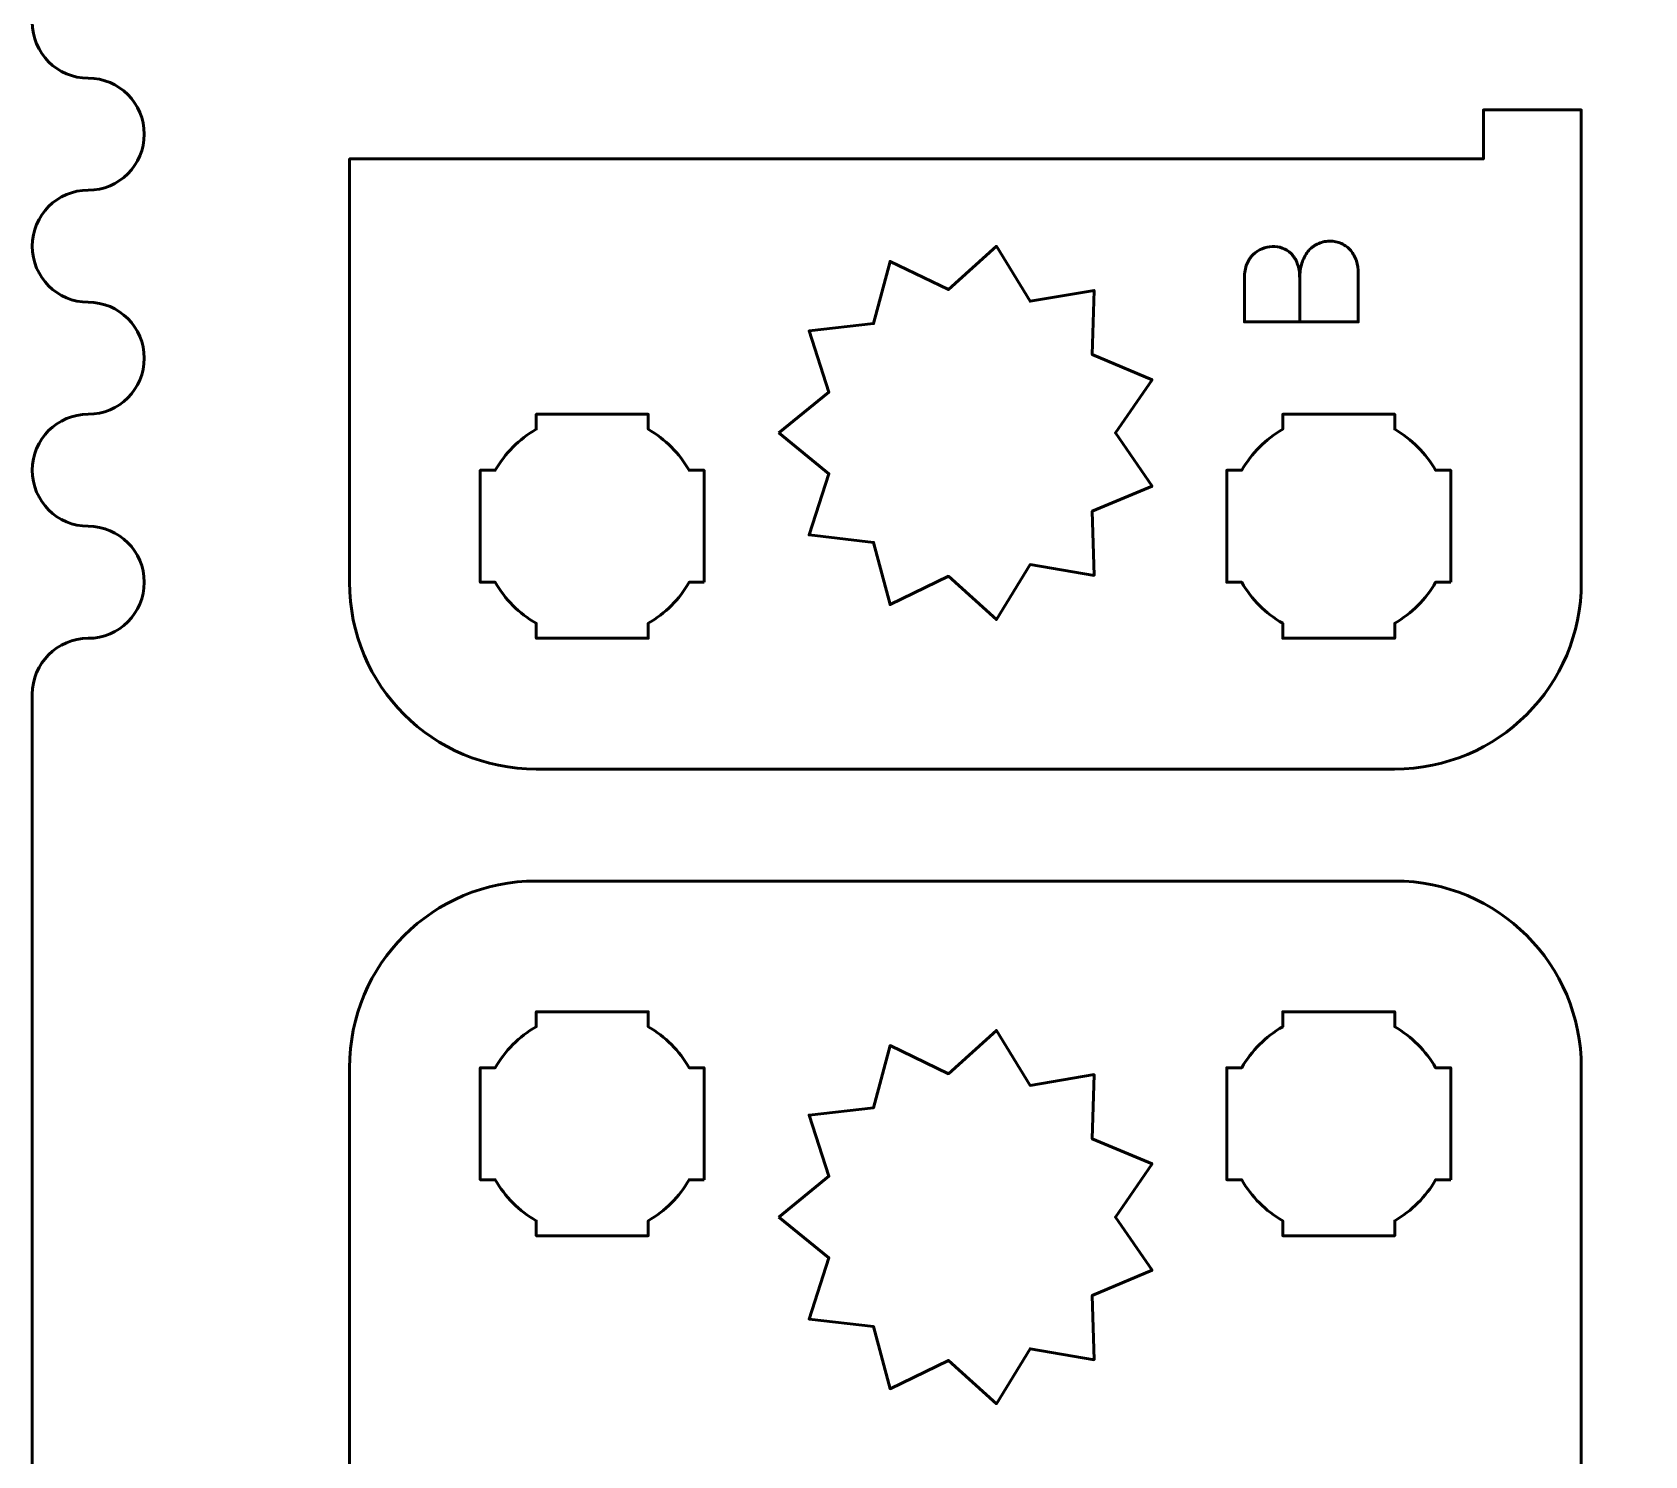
# Model space of a CAD drawing. Header units: centimetres. Extents: x -21 to 0, y -29.7 to 0.
# Drawn here: x -21 to -16.68, y -12.139 to -8.327 of the extents above; entities that cross this region are included whole.
import ezdxf

# ---------------------------------------------------------------- set-up
doc = ezdxf.new("R2010")
doc.units = ezdxf.units.CM
doc.header["$MEASUREMENT"] = 0
doc.layers.add('Layer 1', color=7, linetype='Continuous')

msp = doc.modelspace()

# ---------------------------------------------------------------- linework, layer by layer
at = {"layer": 'Layer 1', "color": 1, "lineweight": 53}
msp.add_open_spline([(-21.00003, -29.19995), (-21.00003, -29.19995), (-21.00003, -10.09992), (-21.00003, -10.09992), (-21.00003, -10.09992), (-21.00003, -10.01709), (-20.93286, -9.94992), (-20.85003, -9.94992), (-20.85003, -9.94992), (-20.7672, -9.94992), (-20.70003, -9.88275), (-20.70003, -9.79992), (-20.70003, -9.79992), (-20.70003, -9.71709), (-20.7672, -9.64992), (-20.85003, -9.64992), (-20.85003, -9.64992), (-20.93286, -9.64992), (-21.00003, -9.58275), (-21.00003, -9.49992), (-21.00003, -9.49992), (-21.00003, -9.41709), (-20.93286, -9.34992), (-20.85003, -9.34992), (-20.85003, -9.34992), (-20.7672, -9.34992), (-20.70003, -9.28275), (-20.70003, -9.19992), (-20.70003, -9.19992), (-20.70003, -9.11709), (-20.7672, -9.04992), (-20.85003, -9.04992), (-20.85003, -9.04992), (-20.93286, -9.04992), (-21.00003, -8.98275), (-21.00003, -8.89992), (-21.00003, -8.89992), (-21.00003, -8.81709), (-20.93286, -8.74992), (-20.85003, -8.74992), (-20.85003, -8.74992), (-20.7672, -8.74992), (-20.70003, -8.68275), (-20.70003, -8.59992), (-20.70003, -8.59992), (-20.70003, -8.51709), (-20.7672, -8.44992), (-20.85003, -8.44992), (-20.85003, -8.44992), (-20.93286, -8.44992), (-21.00003, -8.38275), (-21.00003, -8.29992), (-21.00003, -8.29992), (-21.00003, -8.21709), (-20.93286, -8.14992), (-20.85003, -8.14992), (-20.85003, -8.14992), (-20.7672, -8.14992), (-20.70003, -8.08275), (-20.70003, -7.99992), (-20.70003, -7.99992), (-20.70003, -7.91709), (-20.7672, -7.84992), (-20.85003, -7.84992), (-20.85003, -7.84992), (-20.93286, -7.84992), (-21.00003, -7.78275), (-21.00003, -7.69992), (-21.00003, -7.69992), (-21.00003, -7.61709), (-20.93286, -7.54992), (-20.85003, -7.54992), (-20.85003, -7.54992), (-20.7672, -7.54992), (-20.70003, -7.48275), (-20.70003, -7.39992), (-20.70003, -7.39992), (-20.70003, -7.31709), (-20.7672, -7.24992), (-20.85003, -7.24992), (-20.85003, -7.24992), (-20.93286, -7.24992), (-21.00003, -7.18275), (-21.00003, -7.09992), (-21.00003, -7.09992), (-21.00003, -7.01709), (-20.93286, -6.94992), (-20.85003, -6.94992), (-20.85003, -6.94992), (-20.7672, -6.94992), (-20.70003, -6.88275), (-20.70003, -6.79992), (-20.70003, -6.79992), (-20.70003, -6.71709), (-20.7672, -6.64992), (-20.85003, -6.64992), (-20.85003, -6.64992), (-20.93286, -6.64992), (-21.00003, -6.58275), (-21.00003, -6.49992), (-21.00003, -6.49992), (-21.00003, -6.41709), (-20.93286, -6.34992), (-20.85003, -6.34992), (-20.85003, -6.34992), (-20.7672, -6.34992), (-20.70003, -6.28275), (-20.70003, -6.19992), (-20.70003, -6.19992), (-20.70003, -6.11709), (-20.7672, -6.04992), (-20.85003, -6.04992), (-20.85003, -6.04992), (-20.93286, -6.04992), (-21.00003, -5.98275), (-21.00003, -5.89992), (-21.00003, -5.89992), (-21.00003, -5.81709), (-20.93286, -5.74992), (-20.85003, -5.74992), (-20.85003, -5.74992), (-20.7672, -5.74992), (-20.70003, -5.68275), (-20.70003, -5.59992), (-20.70003, -5.59992), (-20.70003, -5.51709), (-20.7672, -5.44992), (-20.85003, -5.44992), (-20.85003, -5.44992), (-20.93286, -5.44992), (-21.00003, -5.38275), (-21.00003, -5.29992), (-21.00003, -5.29992), (-21.00003, -5.21709), (-20.93286, -5.14992), (-20.85003, -5.14992), (-20.85003, -5.14992), (-20.7672, -5.14992), (-20.70003, -5.08275), (-20.70003, -4.99992), (-20.70003, -4.99992), (-20.70003, -4.91709), (-20.7672, -4.84992), (-20.85003, -4.84992), (-20.85003, -4.84992), (-20.93286, -4.84992), (-21.00003, -4.78275), (-21.00003, -4.69992), (-21.00003, -4.69992), (-21.00003, -4.61709), (-20.93286, -4.54992), (-20.85003, -4.54992), (-20.85003, -4.54992), (-20.7672, -4.54992), (-20.70003, -4.48275), (-20.70003, -4.39992), (-20.70003, -4.39992), (-20.70003, -4.31709), (-20.7672, -4.24992), (-20.85003, -4.24992), (-20.85003, -4.24992), (-20.93286, -4.24992), (-21.00003, -4.18275), (-21.00003, -4.09992), (-21.00003, -4.09992), (-21.00003, -4.01709), (-20.93286, -3.94992), (-20.85003, -3.94992), (-20.85003, -3.94992), (-20.7672, -3.94992), (-20.70003, -3.88275), (-20.70003, -3.79992), (-20.70003, -3.79992), (-20.70003, -3.71709), (-20.7672, -3.64992), (-20.85003, -3.64992), (-20.85003, -3.64992), (-20.93286, -3.64992), (-21.00003, -3.58275), (-21.00003, -3.49992), (-21.00003, -3.49992), (-21.00003, -3.41709), (-20.93286, -3.34992), (-20.85003, -3.34992), (-20.85003, -3.34992), (-20.7672, -3.34992), (-20.70003, -3.28275), (-20.70003, -3.19992), (-20.70003, -3.19992), (-20.70003, -3.11709), (-20.7672, -3.04992), (-20.85003, -3.04992), (-20.85003, -3.04992), (-20.93286, -3.04992), (-21.00003, -2.98275), (-21.00003, -2.89992), (-21.00003, -2.89992), (-21.00003, -2.81709), (-20.93286, -2.74992), (-20.85003, -2.74992), (-20.85003, -2.74992), (-20.7672, -2.74992), (-20.70003, -2.68275), (-20.70003, -2.59992), (-20.70003, -2.59992), (-20.70003, -2.51709), (-20.7672, -2.44992), (-20.85003, -2.44992), (-20.85003, -2.44992), (-20.93286, -2.44992), (-21.00003, -2.38275), (-21.00003, -2.29992), (-21.00003, -2.29992), (-21.00003, -2.21709), (-20.93286, -2.14992), (-20.85003, -2.14992), (-20.85003, -2.14992), (-20.7672, -2.14992), (-20.70003, -2.08275), (-20.70003, -1.99992), (-20.70003, -1.99992), (-20.70003, -1.91709), (-20.7672, -1.84992), (-20.85003, -1.84992), (-20.85003, -1.84992), (-20.93286, -1.84992), (-21.00003, -1.78275), (-21.00003, -1.69992), (-21.00003, -1.69992), (-21.00003, -1.61709), (-20.93286, -1.54992), (-20.85003, -1.54992), (-20.85003, -1.54992), (-20.7672, -1.54992), (-20.70003, -1.48275), (-20.70003, -1.39992), (-20.70003, -1.39992), (-20.70003, -1.31709), (-20.7672, -1.24992), (-20.85003, -1.24992), (-20.85003, -1.24992), (-20.93286, -1.24992), (-21.00003, -1.18275), (-21.00003, -1.09992), (-21.00003, -1.09992), (-21.00003, -1.09992), (-21.00003, -0.49992), (-21.00003, -0.49992), (-21.00003, -0.49992), (-21.00003, -0.22295), (-20.77694, 0.00004), (-20.49994, 0.00004), (-20.49994, 0.00004), (-20.49994, 0.00004), (-0.50008, 0.00004), (-0.50008, 0.00004), (-0.50008, 0.00004), (-0.22294, 0.00004), (0.00002, -0.22295), (0.00002, -0.49992), (0.00002, -0.49992), (0.00002, -0.49992), (0.00002, -29.19995), (0.00002, -29.19995), (0.00002, -29.19995), (0.00002, -29.47695), (-0.22294, -29.70004), (-0.50008, -29.70004), (-0.50008, -29.70004), (-0.50008, -29.70004), (-20.49994, -29.70004), (-20.49994, -29.70004), (-20.49994, -29.70004), (-20.77694, -29.70004), (-21.00003, -29.47695), (-21.00003, -29.19995)], degree=3, knots=[0, 0, 0, 0, 0.0144928, 0.0144928, 0.0144928, 0.0144928, 0.0289855, 0.0289855, 0.0289855, 0.0289855, 0.0434783, 0.0434783, 0.0434783, 0.0434783, 0.057971, 0.057971, 0.057971, 0.057971, 0.0724638, 0.0724638, 0.0724638, 0.0724638, 0.0869565, 0.0869565, 0.0869565, 0.0869565, 0.1014493, 0.1014493, 0.1014493, 0.1014493, 0.115942, 0.115942, 0.115942, 0.115942, 0.1304348, 0.1304348, 0.1304348, 0.1304348, 0.1449275, 0.1449275, 0.1449275, 0.1449275, 0.1594203, 0.1594203, 0.1594203, 0.1594203, 0.173913, 0.173913, 0.173913, 0.173913, 0.1884058, 0.1884058, 0.1884058, 0.1884058, 0.2028986, 0.2028986, 0.2028986, 0.2028986, 0.2173913, 0.2173913, 0.2173913, 0.2173913, 0.2318841, 0.2318841, 0.2318841, 0.2318841, 0.2463768, 0.2463768, 0.2463768, 0.2463768, 0.2608696, 0.2608696, 0.2608696, 0.2608696, 0.2753623, 0.2753623, 0.2753623, 0.2753623, 0.2898551, 0.2898551, 0.2898551, 0.2898551, 0.3043478, 0.3043478, 0.3043478, 0.3043478, 0.3188406, 0.3188406, 0.3188406, 0.3188406, 0.3333333, 0.3333333, 0.3333333, 0.3333333, 0.3478261, 0.3478261, 0.3478261, 0.3478261, 0.3623188, 0.3623188, 0.3623188, 0.3623188, 0.3768116, 0.3768116, 0.3768116, 0.3768116, 0.3913043, 0.3913043, 0.3913043, 0.3913043, 0.4057971, 0.4057971, 0.4057971, 0.4057971, 0.4202899, 0.4202899, 0.4202899, 0.4202899, 0.4347826, 0.4347826, 0.4347826, 0.4347826, 0.4492754, 0.4492754, 0.4492754, 0.4492754, 0.4637681, 0.4637681, 0.4637681, 0.4637681, 0.4782609, 0.4782609, 0.4782609, 0.4782609, 0.4927536, 0.4927536, 0.4927536, 0.4927536, 0.5072464, 0.5072464, 0.5072464, 0.5072464, 0.5217391, 0.5217391, 0.5217391, 0.5217391, 0.5362319, 0.5362319, 0.5362319, 0.5362319, 0.5507246, 0.5507246, 0.5507246, 0.5507246, 0.5652174, 0.5652174, 0.5652174, 0.5652174, 0.5797101, 0.5797101, 0.5797101, 0.5797101, 0.5942029, 0.5942029, 0.5942029, 0.5942029, 0.6086957, 0.6086957, 0.6086957, 0.6086957, 0.6231884, 0.6231884, 0.6231884, 0.6231884, 0.6376812, 0.6376812, 0.6376812, 0.6376812, 0.6521739, 0.6521739, 0.6521739, 0.6521739, 0.6666667, 0.6666667, 0.6666667, 0.6666667, 0.6811594, 0.6811594, 0.6811594, 0.6811594, 0.6956522, 0.6956522, 0.6956522, 0.6956522, 0.7101449, 0.7101449, 0.7101449, 0.7101449, 0.7246377, 0.7246377, 0.7246377, 0.7246377, 0.7391304, 0.7391304, 0.7391304, 0.7391304, 0.7536232, 0.7536232, 0.7536232, 0.7536232, 0.7681159, 0.7681159, 0.7681159, 0.7681159, 0.7826087, 0.7826087, 0.7826087, 0.7826087, 0.7971014, 0.7971014, 0.7971014, 0.7971014, 0.8115942, 0.8115942, 0.8115942, 0.8115942, 0.826087, 0.826087, 0.826087, 0.826087, 0.8405797, 0.8405797, 0.8405797, 0.8405797, 0.8550725, 0.8550725, 0.8550725, 0.8550725, 0.8695652, 0.8695652, 0.8695652, 0.8695652, 0.884058, 0.884058, 0.884058, 0.884058, 0.8985507, 0.8985507, 0.8985507, 0.8985507, 0.9130435, 0.9130435, 0.9130435, 0.9130435, 0.9275362, 0.9275362, 0.9275362, 0.9275362, 0.942029, 0.942029, 0.942029, 0.942029, 0.9565217, 0.9565217, 0.9565217, 0.9565217, 0.9710145, 0.9710145, 0.9710145, 0.9710145, 0.9855072, 0.9855072, 0.9855072, 0.9855072, 1, 1, 1, 1], dxfattribs=at)
at = {"layer": 'Layer 1', "color": 3, "lineweight": 53}
for points in [[(-20.15003, -9.79994), (-20.15003, -9.79994), (-20.15003, -8.66602), (-20.15003, -8.66602), (-20.15003, -8.66602), (-20.15003, -8.66602), (-17.11247, -8.666), (-17.11247, -8.666), (-17.11247, -8.666), (-17.11247, -8.666), (-17.11247, -8.535), (-17.11247, -8.535), (-17.11247, -8.535), (-17.11247, -8.535), (-16.84997, -8.53502), (-16.84997, -8.53502), (-16.84997, -8.53502), (-16.84997, -8.53502), (-16.84997, -9.79994), (-16.84997, -9.79994), (-16.84997, -9.79994), (-16.84997, -10.07694), (-17.07293, -10.30003), (-17.35007, -10.30003), (-17.35007, -10.30003), (-17.35007, -10.30003), (-19.64994, -10.30003), (-19.64994, -10.30003), (-19.64994, -10.30003), (-19.92694, -10.30003), (-20.15003, -10.07694), (-20.15003, -9.79994)], [(-20.15003, -15.39994), (-20.15003, -15.39994), (-20.15003, -11.10007), (-20.15003, -11.10007), (-20.15003, -11.10007), (-20.15003, -10.82293), (-19.92694, -10.59997), (-19.64994, -10.59997), (-19.64994, -10.59997), (-19.64994, -10.59997), (-17.35007, -10.59997), (-17.35007, -10.59997), (-17.35007, -10.59997), (-17.07293, -10.59997), (-16.84997, -10.82293), (-16.84997, -11.10007), (-16.84997, -11.10007), (-16.84997, -11.10007), (-16.84997, -15.39994), (-16.84997, -15.39994), (-16.84997, -15.39994), (-16.84997, -15.67694), (-17.07293, -15.90003), (-17.35007, -15.90003), (-17.35007, -15.90003), (-17.35007, -15.90003), (-19.64994, -15.90003), (-19.64994, -15.90003), (-19.64994, -15.90003), (-19.92694, -15.90003), (-20.15003, -15.67694), (-20.15003, -15.39994)]]:
    msp.add_open_spline(points, degree=3, knots=[0, 0, 0, 0, 0.125, 0.125, 0.125, 0.125, 0.25, 0.25, 0.25, 0.25, 0.375, 0.375, 0.375, 0.375, 0.5, 0.5, 0.5, 0.5, 0.625, 0.625, 0.625, 0.625, 0.75, 0.75, 0.75, 0.75, 0.875, 0.875, 0.875, 0.875, 1, 1, 1, 1], dxfattribs=at)
at = {"layer": 'Layer 1', "color": 5, "lineweight": 53}
msp.add_open_spline([(-17.60445, -9.10271), (-17.60445, -9.10271), (-17.60445, -8.98545), (-17.60445, -8.98545), (-17.60445, -8.98545), (-17.60452, -8.97021), (-17.60663, -8.95723), (-17.6108, -8.94629), (-17.6108, -8.94629), (-17.61489, -8.93542), (-17.62046, -8.92661), (-17.62745, -8.91976), (-17.62745, -8.91976), (-17.63443, -8.91292), (-17.64233, -8.90798), (-17.65108, -8.90487), (-17.65108, -8.90487), (-17.65976, -8.90184), (-17.66879, -8.90043), (-17.6781, -8.90078), (-17.6781, -8.90078), (-17.68742, -8.90121), (-17.69645, -8.90318), (-17.70527, -8.90671), (-17.70527, -8.90671), (-17.71409, -8.91017), (-17.72206, -8.91539), (-17.72919, -8.92223), (-17.72919, -8.92223), (-17.73631, -8.92907), (-17.74196, -8.93761), (-17.74612, -8.94798), (-17.74612, -8.94798), (-17.75035, -8.95836), (-17.75254, -8.97056), (-17.75261, -8.9846), (-17.75261, -8.9846), (-17.75261, -8.9846), (-17.75261, -9.10271), (-17.75261, -9.10271), (-17.75261, -9.10271), (-17.75261, -9.10271), (-17.44739, -9.10271), (-17.44739, -9.10271), (-17.44739, -9.10271), (-17.44739, -9.10271), (-17.44739, -8.97275), (-17.44739, -8.97275), (-17.44739, -8.97275), (-17.44739, -8.96061), (-17.44915, -8.94932), (-17.45261, -8.93888), (-17.45261, -8.93888), (-17.45614, -8.92844), (-17.46115, -8.91934), (-17.46778, -8.91144), (-17.46778, -8.91144), (-17.47448, -8.9036), (-17.48253, -8.89747), (-17.49205, -8.89309), (-17.49205, -8.89309), (-17.50158, -8.88872), (-17.51237, -8.88646), (-17.52444, -8.88639), (-17.52444, -8.88639), (-17.53657, -8.88667), (-17.54751, -8.88921), (-17.55731, -8.89408), (-17.55731, -8.89408), (-17.56712, -8.89895), (-17.57552, -8.90572), (-17.5825, -8.91447), (-17.5825, -8.91447), (-17.58956, -8.92322), (-17.59499, -8.93366), (-17.59873, -8.94566), (-17.59873, -8.94566), (-17.60247, -8.95765), (-17.60437, -8.97091), (-17.60445, -8.98545), (-17.60445, -8.98545), (-17.60437, -8.97091), (-17.60247, -8.95765), (-17.59873, -8.94566), (-17.59873, -8.94566), (-17.59499, -8.93366), (-17.58956, -8.92322), (-17.5825, -8.91447), (-17.5825, -8.91447), (-17.57552, -8.90572), (-17.56712, -8.89895), (-17.55731, -8.89408), (-17.55731, -8.89408), (-17.54751, -8.88921), (-17.53657, -8.88667), (-17.52444, -8.88639), (-17.52444, -8.88639), (-17.51237, -8.88646), (-17.50158, -8.88872), (-17.49205, -8.89309), (-17.49205, -8.89309), (-17.48253, -8.89747), (-17.47448, -8.9036), (-17.46778, -8.91144), (-17.46778, -8.91144), (-17.46115, -8.91934), (-17.45614, -8.92844), (-17.45261, -8.93888), (-17.45261, -8.93888), (-17.44915, -8.94932), (-17.44739, -8.96061), (-17.44739, -8.97275), (-17.44739, -8.97275), (-17.44739, -8.97275), (-17.44739, -9.10271), (-17.44739, -9.10271), (-17.44739, -9.10271), (-17.44739, -9.10271), (-17.75261, -9.10271), (-17.75261, -9.10271), (-17.75261, -9.10271), (-17.75261, -9.10271), (-17.75261, -8.9846), (-17.75261, -8.9846), (-17.75261, -8.9846), (-17.75254, -8.97056), (-17.75035, -8.95836), (-17.74612, -8.94798), (-17.74612, -8.94798), (-17.74196, -8.93761), (-17.73631, -8.92907), (-17.72919, -8.92223), (-17.72919, -8.92223), (-17.72206, -8.91539), (-17.71409, -8.91017), (-17.70527, -8.90671), (-17.70527, -8.90671), (-17.69645, -8.90318), (-17.68742, -8.90121), (-17.6781, -8.90078), (-17.6781, -8.90078), (-17.66879, -8.90043), (-17.65976, -8.90184), (-17.65108, -8.90487), (-17.65108, -8.90487), (-17.64233, -8.90798), (-17.63443, -8.91292), (-17.62745, -8.91976), (-17.62745, -8.91976), (-17.62046, -8.92661), (-17.61489, -8.93542), (-17.6108, -8.94629), (-17.6108, -8.94629), (-17.60663, -8.95723), (-17.60452, -8.97021), (-17.60445, -8.98545), (-17.60445, -8.98545), (-17.60445, -8.98545), (-17.60445, -9.10271), (-17.60445, -9.10271)], degree=3, knots=[0, 0, 0, 0, 0.025, 0.025, 0.025, 0.025, 0.05, 0.05, 0.05, 0.05, 0.075, 0.075, 0.075, 0.075, 0.1, 0.1, 0.1, 0.1, 0.125, 0.125, 0.125, 0.125, 0.15, 0.15, 0.15, 0.15, 0.175, 0.175, 0.175, 0.175, 0.2, 0.2, 0.2, 0.2, 0.225, 0.225, 0.225, 0.225, 0.25, 0.25, 0.25, 0.25, 0.275, 0.275, 0.275, 0.275, 0.3, 0.3, 0.3, 0.3, 0.325, 0.325, 0.325, 0.325, 0.35, 0.35, 0.35, 0.35, 0.375, 0.375, 0.375, 0.375, 0.4, 0.4, 0.4, 0.4, 0.425, 0.425, 0.425, 0.425, 0.45, 0.45, 0.45, 0.45, 0.475, 0.475, 0.475, 0.475, 0.5, 0.5, 0.5, 0.5, 0.525, 0.525, 0.525, 0.525, 0.55, 0.55, 0.55, 0.55, 0.575, 0.575, 0.575, 0.575, 0.6, 0.6, 0.6, 0.6, 0.625, 0.625, 0.625, 0.625, 0.65, 0.65, 0.65, 0.65, 0.675, 0.675, 0.675, 0.675, 0.7, 0.7, 0.7, 0.7, 0.725, 0.725, 0.725, 0.725, 0.75, 0.75, 0.75, 0.75, 0.775, 0.775, 0.775, 0.775, 0.8, 0.8, 0.8, 0.8, 0.825, 0.825, 0.825, 0.825, 0.85, 0.85, 0.85, 0.85, 0.875, 0.875, 0.875, 0.875, 0.9, 0.9, 0.9, 0.9, 0.925, 0.925, 0.925, 0.925, 0.95, 0.95, 0.95, 0.95, 0.975, 0.975, 0.975, 0.975, 1, 1, 1, 1], dxfattribs=at)
at = {"layer": 'Layer 1', "lineweight": 53}
for points, knots in [([(-19, -9.4), (-19, -9.4), (-18.86553, -9.29076), (-18.86553, -9.29076), (-18.86553, -9.29076), (-18.86553, -9.29076), (-18.91898, -9.12689), (-18.91898, -9.12689), (-18.91898, -9.12689), (-18.91898, -9.12689), (-18.74619, -9.10696), (-18.74619, -9.10696), (-18.74619, -9.10696), (-18.74619, -9.10696), (-18.70167, -8.9405), (-18.70167, -8.9405), (-18.70167, -8.9405), (-18.70167, -8.9405), (-18.54542, -9.0162), (-18.54542, -9.0162), (-18.54542, -9.0162), (-18.54542, -9.0162), (-18.41703, -8.9), (-18.41703, -8.9), (-18.41703, -8.9), (-18.41703, -8.9), (-18.32693, -9.04729), (-18.32693, -9.04729), (-18.32693, -9.04729), (-18.32693, -9.04729), (-18.15547, -9.01824), (-18.15547, -9.01824), (-18.15547, -9.01824), (-18.15547, -9.01824), (-18.16012, -9.19037), (-18.16012, -9.19037), (-18.16012, -9.19037), (-18.16012, -9.19037), (-18, -9.25769), (-18, -9.25769), (-18, -9.25769), (-18, -9.25769), (-18.09793, -9.4), (-18.09793, -9.4), (-18.09793, -9.4), (-18.09793, -9.4), (-18, -9.54231), (-18, -9.54231), (-18, -9.54231), (-18, -9.54231), (-18.16012, -9.60963), (-18.16012, -9.60963), (-18.16012, -9.60963), (-18.16012, -9.60963), (-18.15547, -9.78176), (-18.15547, -9.78176), (-18.15547, -9.78176), (-18.15547, -9.78176), (-18.32693, -9.75271), (-18.32693, -9.75271), (-18.32693, -9.75271), (-18.32693, -9.75271), (-18.41703, -9.9), (-18.41703, -9.9), (-18.41703, -9.9), (-18.41703, -9.9), (-18.54542, -9.7838), (-18.54542, -9.7838), (-18.54542, -9.7838), (-18.54542, -9.7838), (-18.70167, -9.8595), (-18.70167, -9.8595), (-18.70167, -9.8595), (-18.70167, -9.8595), (-18.74619, -9.69304), (-18.74619, -9.69304), (-18.74619, -9.69304), (-18.74619, -9.69304), (-18.91898, -9.67311), (-18.91898, -9.67311), (-18.91898, -9.67311), (-18.91898, -9.67311), (-18.86553, -9.50924), (-18.86553, -9.50924), (-18.86553, -9.50924), (-18.86553, -9.50924), (-19, -9.4), (-19, -9.4)], [0, 0, 0, 0, 0.0454545, 0.0454545, 0.0454545, 0.0454545, 0.0909091, 0.0909091, 0.0909091, 0.0909091, 0.1363636, 0.1363636, 0.1363636, 0.1363636, 0.1818182, 0.1818182, 0.1818182, 0.1818182, 0.2272727, 0.2272727, 0.2272727, 0.2272727, 0.2727273, 0.2727273, 0.2727273, 0.2727273, 0.3181818, 0.3181818, 0.3181818, 0.3181818, 0.3636364, 0.3636364, 0.3636364, 0.3636364, 0.4090909, 0.4090909, 0.4090909, 0.4090909, 0.4545455, 0.4545455, 0.4545455, 0.4545455, 0.5, 0.5, 0.5, 0.5, 0.5454545, 0.5454545, 0.5454545, 0.5454545, 0.5909091, 0.5909091, 0.5909091, 0.5909091, 0.6363636, 0.6363636, 0.6363636, 0.6363636, 0.6818182, 0.6818182, 0.6818182, 0.6818182, 0.7272727, 0.7272727, 0.7272727, 0.7272727, 0.7727273, 0.7727273, 0.7727273, 0.7727273, 0.8181818, 0.8181818, 0.8181818, 0.8181818, 0.8636364, 0.8636364, 0.8636364, 0.8636364, 0.9090909, 0.9090909, 0.9090909, 0.9090909, 0.9545455, 0.9545455, 0.9545455, 0.9545455, 1, 1, 1, 1]), ([(-19.2, -9.79994), (-19.2, -9.79994), (-19.24011, -9.79994), (-19.24011, -9.79994), (-19.24011, -9.79994), (-19.26643, -9.84555), (-19.30446, -9.88347), (-19.34993, -9.90979), (-19.34993, -9.90979), (-19.34993, -9.90979), (-19.34993, -9.95001), (-19.34993, -9.95001), (-19.34993, -9.95001), (-19.34993, -9.95001), (-19.5, -9.95001), (-19.5, -9.95001), (-19.5, -9.95001), (-19.5, -9.95001), (-19.64994, -9.95001), (-19.64994, -9.95001), (-19.64994, -9.95001), (-19.64994, -9.95001), (-19.64994, -9.90979), (-19.64994, -9.90979), (-19.64994, -9.90979), (-19.69555, -9.88347), (-19.73347, -9.84555), (-19.75979, -9.79994), (-19.75979, -9.79994), (-19.75979, -9.79994), (-19.80001, -9.79994), (-19.80001, -9.79994), (-19.80001, -9.79994), (-19.80001, -9.79994), (-19.80001, -9.65001), (-19.80001, -9.65001), (-19.80001, -9.65001), (-19.80001, -9.65001), (-19.80001, -9.49993), (-19.80001, -9.49993), (-19.80001, -9.49993), (-19.80001, -9.49993), (-19.75979, -9.49993), (-19.75979, -9.49993), (-19.75979, -9.49993), (-19.73347, -9.45446), (-19.69555, -9.41643), (-19.64994, -9.39011), (-19.64994, -9.39011), (-19.64994, -9.39011), (-19.64994, -9.35), (-19.64994, -9.35), (-19.64994, -9.35), (-19.64994, -9.35), (-19.5, -9.35), (-19.5, -9.35), (-19.5, -9.35), (-19.5, -9.35), (-19.34993, -9.35), (-19.34993, -9.35), (-19.34993, -9.35), (-19.34993, -9.35), (-19.34993, -9.39011), (-19.34993, -9.39011), (-19.34993, -9.39011), (-19.30446, -9.41643), (-19.26643, -9.45446), (-19.24011, -9.49993), (-19.24011, -9.49993), (-19.24011, -9.49993), (-19.2, -9.49993), (-19.2, -9.49993), (-19.2, -9.49993), (-19.2, -9.49993), (-19.2, -9.65001), (-19.2, -9.65001), (-19.2, -9.65001), (-19.2, -9.65001), (-19.2, -9.79994), (-19.2, -9.79994)], [0, 0, 0, 0, 0.05, 0.05, 0.05, 0.05, 0.1, 0.1, 0.1, 0.1, 0.15, 0.15, 0.15, 0.15, 0.2, 0.2, 0.2, 0.2, 0.25, 0.25, 0.25, 0.25, 0.3, 0.3, 0.3, 0.3, 0.35, 0.35, 0.35, 0.35, 0.4, 0.4, 0.4, 0.4, 0.45, 0.45, 0.45, 0.45, 0.5, 0.5, 0.5, 0.5, 0.55, 0.55, 0.55, 0.55, 0.6, 0.6, 0.6, 0.6, 0.65, 0.65, 0.65, 0.65, 0.7, 0.7, 0.7, 0.7, 0.75, 0.75, 0.75, 0.75, 0.8, 0.8, 0.8, 0.8, 0.85, 0.85, 0.85, 0.85, 0.9, 0.9, 0.9, 0.9, 0.95, 0.95, 0.95, 0.95, 1, 1, 1, 1]), ([(-17.19993, -9.79994), (-17.19993, -9.79994), (-17.24018, -9.79994), (-17.24018, -9.79994), (-17.24018, -9.79994), (-17.2665, -9.84555), (-17.30453, -9.88347), (-17.35, -9.90979), (-17.35, -9.90979), (-17.35, -9.90979), (-17.35, -9.95001), (-17.35, -9.95001), (-17.35, -9.95001), (-17.35, -9.95001), (-17.49993, -9.95001), (-17.49993, -9.95001), (-17.49993, -9.95001), (-17.49993, -9.95001), (-17.65, -9.95001), (-17.65, -9.95001), (-17.65, -9.95001), (-17.65, -9.95001), (-17.65, -9.90979), (-17.65, -9.90979), (-17.65, -9.90979), (-17.69548, -9.88347), (-17.73351, -9.84555), (-17.75982, -9.79994), (-17.75982, -9.79994), (-17.75982, -9.79994), (-17.79993, -9.79994), (-17.79993, -9.79994), (-17.79993, -9.79994), (-17.79993, -9.79994), (-17.79993, -9.65001), (-17.79993, -9.65001), (-17.79993, -9.65001), (-17.79993, -9.65001), (-17.79993, -9.49993), (-17.79993, -9.49993), (-17.79993, -9.49993), (-17.79993, -9.49993), (-17.75982, -9.49993), (-17.75982, -9.49993), (-17.75982, -9.49993), (-17.73351, -9.45446), (-17.69548, -9.41643), (-17.65, -9.39011), (-17.65, -9.39011), (-17.65, -9.39011), (-17.65, -9.35), (-17.65, -9.35), (-17.65, -9.35), (-17.65, -9.35), (-17.49993, -9.35), (-17.49993, -9.35), (-17.49993, -9.35), (-17.49993, -9.35), (-17.35, -9.35), (-17.35, -9.35), (-17.35, -9.35), (-17.35, -9.35), (-17.35, -9.39011), (-17.35, -9.39011), (-17.35, -9.39011), (-17.30453, -9.41643), (-17.2665, -9.45446), (-17.24018, -9.49993), (-17.24018, -9.49993), (-17.24018, -9.49993), (-17.19993, -9.49993), (-17.19993, -9.49993), (-17.19993, -9.49993), (-17.19993, -9.49993), (-17.19993, -9.65001), (-17.19993, -9.65001), (-17.19993, -9.65001), (-17.19993, -9.65001), (-17.19993, -9.79994), (-17.19993, -9.79994)], [0, 0, 0, 0, 0.05, 0.05, 0.05, 0.05, 0.1, 0.1, 0.1, 0.1, 0.15, 0.15, 0.15, 0.15, 0.2, 0.2, 0.2, 0.2, 0.25, 0.25, 0.25, 0.25, 0.3, 0.3, 0.3, 0.3, 0.35, 0.35, 0.35, 0.35, 0.4, 0.4, 0.4, 0.4, 0.45, 0.45, 0.45, 0.45, 0.5, 0.5, 0.5, 0.5, 0.55, 0.55, 0.55, 0.55, 0.6, 0.6, 0.6, 0.6, 0.65, 0.65, 0.65, 0.65, 0.7, 0.7, 0.7, 0.7, 0.75, 0.75, 0.75, 0.75, 0.8, 0.8, 0.8, 0.8, 0.85, 0.85, 0.85, 0.85, 0.9, 0.9, 0.9, 0.9, 0.95, 0.95, 0.95, 0.95, 1, 1, 1, 1]), ([(-19.2, -11.40007), (-19.2, -11.40007), (-19.24011, -11.40007), (-19.24011, -11.40007), (-19.24011, -11.40007), (-19.26643, -11.44554), (-19.30446, -11.48343), (-19.34993, -11.50989), (-19.34993, -11.50989), (-19.34993, -11.50989), (-19.34993, -11.55), (-19.34993, -11.55), (-19.34993, -11.55), (-19.34993, -11.55), (-19.5, -11.55), (-19.5, -11.55), (-19.5, -11.55), (-19.5, -11.55), (-19.64994, -11.55), (-19.64994, -11.55), (-19.64994, -11.55), (-19.64994, -11.55), (-19.64994, -11.50989), (-19.64994, -11.50989), (-19.64994, -11.50989), (-19.69555, -11.48343), (-19.73347, -11.44554), (-19.75979, -11.40007), (-19.75979, -11.40007), (-19.75979, -11.40007), (-19.80001, -11.40007), (-19.80001, -11.40007), (-19.80001, -11.40007), (-19.80001, -11.40007), (-19.80001, -11.25), (-19.80001, -11.25), (-19.80001, -11.25), (-19.80001, -11.25), (-19.80001, -11.10007), (-19.80001, -11.10007), (-19.80001, -11.10007), (-19.80001, -11.10007), (-19.75979, -11.10007), (-19.75979, -11.10007), (-19.75979, -11.10007), (-19.73347, -11.05445), (-19.69555, -11.01653), (-19.64994, -10.99021), (-19.64994, -10.99021), (-19.64994, -10.99021), (-19.64994, -10.95), (-19.64994, -10.95), (-19.64994, -10.95), (-19.64994, -10.95), (-19.5, -10.95), (-19.5, -10.95), (-19.5, -10.95), (-19.5, -10.95), (-19.34993, -10.95), (-19.34993, -10.95), (-19.34993, -10.95), (-19.34993, -10.95), (-19.34993, -10.99021), (-19.34993, -10.99021), (-19.34993, -10.99021), (-19.30446, -11.01653), (-19.26643, -11.05445), (-19.24011, -11.10007), (-19.24011, -11.10007), (-19.24011, -11.10007), (-19.2, -11.10007), (-19.2, -11.10007), (-19.2, -11.10007), (-19.2, -11.10007), (-19.2, -11.25), (-19.2, -11.25), (-19.2, -11.25), (-19.2, -11.25), (-19.2, -11.40007), (-19.2, -11.40007)], [0, 0, 0, 0, 0.05, 0.05, 0.05, 0.05, 0.1, 0.1, 0.1, 0.1, 0.15, 0.15, 0.15, 0.15, 0.2, 0.2, 0.2, 0.2, 0.25, 0.25, 0.25, 0.25, 0.3, 0.3, 0.3, 0.3, 0.35, 0.35, 0.35, 0.35, 0.4, 0.4, 0.4, 0.4, 0.45, 0.45, 0.45, 0.45, 0.5, 0.5, 0.5, 0.5, 0.55, 0.55, 0.55, 0.55, 0.6, 0.6, 0.6, 0.6, 0.65, 0.65, 0.65, 0.65, 0.7, 0.7, 0.7, 0.7, 0.75, 0.75, 0.75, 0.75, 0.8, 0.8, 0.8, 0.8, 0.85, 0.85, 0.85, 0.85, 0.9, 0.9, 0.9, 0.9, 0.95, 0.95, 0.95, 0.95, 1, 1, 1, 1]), ([(-17.19993, -11.40007), (-17.19993, -11.40007), (-17.24018, -11.40007), (-17.24018, -11.40007), (-17.24018, -11.40007), (-17.2665, -11.44554), (-17.30453, -11.48343), (-17.35, -11.50989), (-17.35, -11.50989), (-17.35, -11.50989), (-17.35, -11.55), (-17.35, -11.55), (-17.35, -11.55), (-17.35, -11.55), (-17.49993, -11.55), (-17.49993, -11.55), (-17.49993, -11.55), (-17.49993, -11.55), (-17.65, -11.55), (-17.65, -11.55), (-17.65, -11.55), (-17.65, -11.55), (-17.65, -11.50989), (-17.65, -11.50989), (-17.65, -11.50989), (-17.69548, -11.48343), (-17.73351, -11.44554), (-17.75982, -11.40007), (-17.75982, -11.40007), (-17.75982, -11.40007), (-17.79993, -11.40007), (-17.79993, -11.40007), (-17.79993, -11.40007), (-17.79993, -11.40007), (-17.79993, -11.25), (-17.79993, -11.25), (-17.79993, -11.25), (-17.79993, -11.25), (-17.79993, -11.10007), (-17.79993, -11.10007), (-17.79993, -11.10007), (-17.79993, -11.10007), (-17.75982, -11.10007), (-17.75982, -11.10007), (-17.75982, -11.10007), (-17.73351, -11.05445), (-17.69548, -11.01653), (-17.65, -10.99021), (-17.65, -10.99021), (-17.65, -10.99021), (-17.65, -10.95), (-17.65, -10.95), (-17.65, -10.95), (-17.65, -10.95), (-17.49993, -10.95), (-17.49993, -10.95), (-17.49993, -10.95), (-17.49993, -10.95), (-17.35, -10.95), (-17.35, -10.95), (-17.35, -10.95), (-17.35, -10.95), (-17.35, -10.99021), (-17.35, -10.99021), (-17.35, -10.99021), (-17.30453, -11.01653), (-17.2665, -11.05445), (-17.24018, -11.10007), (-17.24018, -11.10007), (-17.24018, -11.10007), (-17.19993, -11.10007), (-17.19993, -11.10007), (-17.19993, -11.10007), (-17.19993, -11.10007), (-17.19993, -11.25), (-17.19993, -11.25), (-17.19993, -11.25), (-17.19993, -11.25), (-17.19993, -11.40007), (-17.19993, -11.40007)], [0, 0, 0, 0, 0.05, 0.05, 0.05, 0.05, 0.1, 0.1, 0.1, 0.1, 0.15, 0.15, 0.15, 0.15, 0.2, 0.2, 0.2, 0.2, 0.25, 0.25, 0.25, 0.25, 0.3, 0.3, 0.3, 0.3, 0.35, 0.35, 0.35, 0.35, 0.4, 0.4, 0.4, 0.4, 0.45, 0.45, 0.45, 0.45, 0.5, 0.5, 0.5, 0.5, 0.55, 0.55, 0.55, 0.55, 0.6, 0.6, 0.6, 0.6, 0.65, 0.65, 0.65, 0.65, 0.7, 0.7, 0.7, 0.7, 0.75, 0.75, 0.75, 0.75, 0.8, 0.8, 0.8, 0.8, 0.85, 0.85, 0.85, 0.85, 0.9, 0.9, 0.9, 0.9, 0.95, 0.95, 0.95, 0.95, 1, 1, 1, 1]), ([(-19, -11.5), (-19, -11.5), (-18.86553, -11.39076), (-18.86553, -11.39076), (-18.86553, -11.39076), (-18.86553, -11.39076), (-18.91898, -11.22689), (-18.91898, -11.22689), (-18.91898, -11.22689), (-18.91898, -11.22689), (-18.74619, -11.20696), (-18.74619, -11.20696), (-18.74619, -11.20696), (-18.74619, -11.20696), (-18.70167, -11.0405), (-18.70167, -11.0405), (-18.70167, -11.0405), (-18.70167, -11.0405), (-18.54542, -11.1162), (-18.54542, -11.1162), (-18.54542, -11.1162), (-18.54542, -11.1162), (-18.41703, -11), (-18.41703, -11), (-18.41703, -11), (-18.41703, -11), (-18.32693, -11.14729), (-18.32693, -11.14729), (-18.32693, -11.14729), (-18.32693, -11.14729), (-18.15547, -11.11824), (-18.15547, -11.11824), (-18.15547, -11.11824), (-18.15547, -11.11824), (-18.16012, -11.29037), (-18.16012, -11.29037), (-18.16012, -11.29037), (-18.16012, -11.29037), (-18, -11.35769), (-18, -11.35769), (-18, -11.35769), (-18, -11.35769), (-18.09793, -11.5), (-18.09793, -11.5), (-18.09793, -11.5), (-18.09793, -11.5), (-18, -11.64231), (-18, -11.64231), (-18, -11.64231), (-18, -11.64231), (-18.16012, -11.70963), (-18.16012, -11.70963), (-18.16012, -11.70963), (-18.16012, -11.70963), (-18.15547, -11.88176), (-18.15547, -11.88176), (-18.15547, -11.88176), (-18.15547, -11.88176), (-18.32693, -11.85271), (-18.32693, -11.85271), (-18.32693, -11.85271), (-18.32693, -11.85271), (-18.41703, -12), (-18.41703, -12), (-18.41703, -12), (-18.41703, -12), (-18.54542, -11.8838), (-18.54542, -11.8838), (-18.54542, -11.8838), (-18.54542, -11.8838), (-18.70167, -11.9595), (-18.70167, -11.9595), (-18.70167, -11.9595), (-18.70167, -11.9595), (-18.74619, -11.79304), (-18.74619, -11.79304), (-18.74619, -11.79304), (-18.74619, -11.79304), (-18.91898, -11.77311), (-18.91898, -11.77311), (-18.91898, -11.77311), (-18.91898, -11.77311), (-18.86553, -11.60924), (-18.86553, -11.60924), (-18.86553, -11.60924), (-18.86553, -11.60924), (-19, -11.5), (-19, -11.5)], [0, 0, 0, 0, 0.0454545, 0.0454545, 0.0454545, 0.0454545, 0.0909091, 0.0909091, 0.0909091, 0.0909091, 0.1363636, 0.1363636, 0.1363636, 0.1363636, 0.1818182, 0.1818182, 0.1818182, 0.1818182, 0.2272727, 0.2272727, 0.2272727, 0.2272727, 0.2727273, 0.2727273, 0.2727273, 0.2727273, 0.3181818, 0.3181818, 0.3181818, 0.3181818, 0.3636364, 0.3636364, 0.3636364, 0.3636364, 0.4090909, 0.4090909, 0.4090909, 0.4090909, 0.4545455, 0.4545455, 0.4545455, 0.4545455, 0.5, 0.5, 0.5, 0.5, 0.5454545, 0.5454545, 0.5454545, 0.5454545, 0.5909091, 0.5909091, 0.5909091, 0.5909091, 0.6363636, 0.6363636, 0.6363636, 0.6363636, 0.6818182, 0.6818182, 0.6818182, 0.6818182, 0.7272727, 0.7272727, 0.7272727, 0.7272727, 0.7727273, 0.7727273, 0.7727273, 0.7727273, 0.8181818, 0.8181818, 0.8181818, 0.8181818, 0.8636364, 0.8636364, 0.8636364, 0.8636364, 0.9090909, 0.9090909, 0.9090909, 0.9090909, 0.9545455, 0.9545455, 0.9545455, 0.9545455, 1, 1, 1, 1])]:
    msp.add_open_spline(points, degree=3, knots=knots, dxfattribs=at)

doc.saveas('drawing.dxf')
